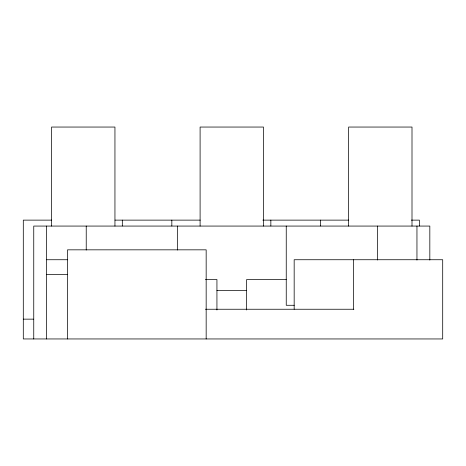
<?xml version="1.0" encoding="UTF-8"?>
<svg xmlns="http://www.w3.org/2000/svg" width="466" height="466" viewBox="0 0 466 466"><rect width="100%" height="100%" fill="white"/><g stroke="black" fill="none" stroke-linecap="round" stroke-linejoin="round"><path stroke-width="0.7" d="M51.697 220.127L23.3 220.127L23.3 338.951L442.7 338.951L442.7 259.737L294.168 259.737L294.168 309.243M115.038 220.127L200.223 220.127M262.841 220.127L348.754 220.127M411.373 220.127L419.377 220.127L419.377 225.952M46.623 259.737L67.733 259.737M46.623 274.596L67.535 274.596M205.419 279.542L216.935 279.542L216.935 310.001M286.246 279.542L246.642 279.542L246.642 310.001M216.935 290.464L246.642 290.464M294.203 305.282L286.246 305.282L286.246 226.068M205.448 309.243L353.875 309.243M23.3 319.146L33.494 319.146M429.827 260.08L429.827 226.068L33.75 226.068L33.75 338.951M416.953 226.068L416.953 260.08M412.002 226.068L412.002 127.049L348.632 127.049L348.632 226.068M377.367 226.068L377.367 260.028M353.583 259.737L353.583 309.243M320.358 220.127L320.358 225.952M270.851 220.127L270.851 225.952M263.476 226.068L263.476 127.049L200.1 127.049L200.1 226.068M206.164 338.951L206.164 249.834L67.535 249.834L67.535 338.951M177.348 226.068L177.348 250.05M171.832 220.127L171.832 225.952M122.319 220.127L122.319 225.952M114.945 226.068L114.945 127.049L51.569 127.049L51.569 226.068M86.227 226.068L86.227 250.05M46.623 226.068L46.623 338.951"/></g></svg>
